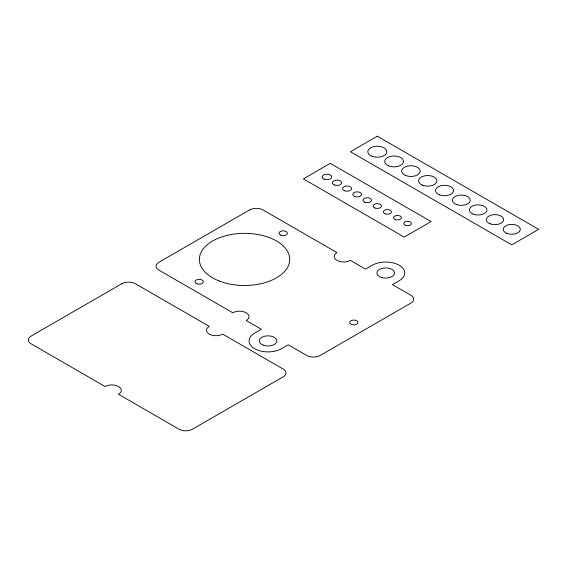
<?xml version="1.0" encoding="UTF-8"?>
<svg xmlns="http://www.w3.org/2000/svg" width="567" height="567" viewBox="0 0 567 567"><rect width="100%" height="100%" fill="white"/><g stroke="black" fill="none" stroke-linecap="round" stroke-linejoin="round"><path stroke-width="0.85" d="M121.877 283.67L31.128 336.061A9.504 5.486 0 0 0 31.128 343.822L105.072 386.517A9.504 5.486 0 0 1 118.517 386.517A9.504 5.486 0 0 1 118.517 394.278L179.016 429.205A9.504 5.486 0 0 0 192.461 429.205L283.209 376.814A9.504 5.486 0 0 0 283.209 369.053L222.711 334.119A9.504 5.486 0 0 1 209.266 334.119A9.504 5.486 0 0 1 209.266 326.358L135.322 283.67A9.504 5.486 0 0 0 121.877 283.67M249.6 209.932L158.845 262.323A9.504 5.486 0 0 0 158.845 270.083L232.789 312.778A9.504 5.486 0 0 1 246.234 312.778A9.504 5.486 0 0 1 246.234 320.539L261.359 329.271L254.64 333.148A19.016 10.979 0 0 0 254.64 348.677A19.016 10.979 0 0 0 281.53 348.677L288.249 344.793L306.733 355.466A9.504 5.486 0 0 0 320.178 355.466L410.926 303.076A9.504 5.486 0 0 0 410.926 295.315L392.442 284.641L399.168 280.757A19.016 10.979 0 0 0 399.168 265.236A19.016 10.979 0 0 0 372.278 265.236L365.552 269.112L350.427 260.381A9.504 5.486 0 0 1 336.982 260.381A9.504 5.486 0 0 1 336.982 252.62L263.038 209.932A9.504 5.486 0 0 0 249.6 209.932M330.263 163.36L303.373 178.881L404.207 237.098L431.097 221.569L330.263 163.36M377.317 136.193L350.427 151.715L511.76 244.859L538.65 229.337L377.317 136.193M219.245 281.005A45.154 26.068 0 0 0 289.595 261.274A45.154 26.068 0 0 0 224.823 235.964A45.154 26.068 0 0 0 219.245 281.005M280.878 235.206A4.16 2.403 0 0 0 287.356 233.384A4.16 2.403 0 0 0 281.388 231.053A4.16 2.403 0 0 0 280.878 235.206M196.848 283.72A4.16 2.403 0 0 0 203.333 281.898A4.16 2.403 0 0 0 197.366 279.566A4.16 2.403 0 0 0 196.848 283.72M351.462 324.466A4.16 2.403 0 0 0 357.94 322.651A4.16 2.403 0 0 0 351.972 320.32A4.16 2.403 0 0 0 351.462 324.466M405.667 225.411A3.806 2.197 0 0 0 411.373 223.511A3.806 2.197 0 0 0 405.667 221.612A3.806 2.197 0 0 0 405.667 225.411M395.525 219.649A3.919 2.261 0 0 0 401.408 217.693A3.919 2.261 0 0 0 395.525 215.729A3.919 2.261 0 0 0 395.525 219.649M385.135 213.802A4.04 2.332 0 0 0 391.428 212.037A4.04 2.332 0 0 0 385.638 209.769A4.04 2.332 0 0 0 385.135 213.802M374.985 208.039A4.16 2.403 0 0 0 381.463 206.218A4.16 2.403 0 0 0 375.503 203.886A4.16 2.403 0 0 0 374.985 208.039M364.836 202.27A4.281 2.466 0 0 0 371.505 200.406A4.281 2.466 0 0 0 365.368 198.003A4.281 2.466 0 0 0 364.836 202.27M354.687 196.508A4.394 2.537 0 0 0 361.54 194.587A4.394 2.537 0 0 0 355.233 192.121A4.394 2.537 0 0 0 354.687 196.508M344.538 190.746A4.515 2.608 0 0 0 351.575 188.768A4.515 2.608 0 0 0 345.097 186.238A4.515 2.608 0 0 0 344.538 190.746M334.388 184.977A4.635 2.679 0 0 0 341.61 182.957A4.635 2.679 0 0 0 334.962 180.356A4.635 2.679 0 0 0 334.388 184.977M324.239 179.215A4.756 2.743 0 0 0 331.645 177.138A4.756 2.743 0 0 0 324.827 174.473A4.756 2.743 0 0 0 324.239 179.215M371.987 156.258A9.504 5.486 0 0 0 386.8 152.105A9.504 5.486 0 0 0 373.164 146.775A9.504 5.486 0 0 0 371.987 156.258M388.863 165.904A9.391 5.422 0 0 0 403.484 161.801A9.391 5.422 0 0 0 390.025 156.542A9.391 5.422 0 0 0 388.863 165.904M405.731 175.55A9.27 5.351 0 0 0 420.175 171.503A9.27 5.351 0 0 0 406.879 166.308A9.27 5.351 0 0 0 405.731 175.55M422.606 185.196A9.15 5.28 0 0 0 436.859 181.199A9.15 5.28 0 0 0 423.733 176.068A9.15 5.28 0 0 0 422.606 185.196M439.475 194.842A9.029 5.216 0 0 0 453.55 190.895A9.029 5.216 0 0 0 440.594 185.834A9.029 5.216 0 0 0 439.475 194.842M456.889 204.68A8.909 5.146 0 0 0 470.256 200.229A8.909 5.146 0 0 0 456.889 195.771A8.909 5.146 0 0 0 456.889 204.68M473.225 214.135A8.796 5.075 0 0 0 486.918 210.293A8.796 5.075 0 0 0 474.31 205.36A8.796 5.075 0 0 0 473.225 214.135M490.094 223.781A8.675 5.011 0 0 0 503.609 219.989A8.675 5.011 0 0 0 491.164 215.127A8.675 5.011 0 0 0 490.094 223.781M506.969 233.427A8.555 4.94 0 0 0 520.293 229.685A8.555 4.94 0 0 0 508.025 224.893A8.555 4.94 0 0 0 506.969 233.427M381.322 277.391A8.796 5.075 0 0 0 394.512 272.996A8.796 5.075 0 0 0 381.322 268.602A8.796 5.075 0 0 0 381.322 277.391M263.152 345.119A8.796 5.075 0 0 0 276.852 341.277A8.796 5.075 0 0 0 264.243 336.344A8.796 5.075 0 0 0 263.152 345.119"/></g></svg>
